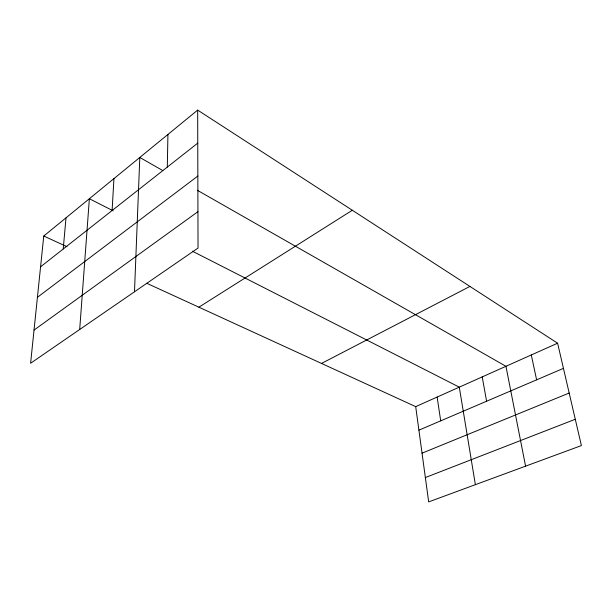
<?xml version="1.0" encoding="UTF-8"?>
<svg xmlns="http://www.w3.org/2000/svg" width="612" height="612" viewBox="0 0 612 612"><rect width="100%" height="100%" fill="white"/><g stroke="black" fill="none" stroke-linecap="round" stroke-linejoin="round"><path stroke-width="0.92" d="M167.298 167.091L167.933 134.441M134.487 291.786L139.804 157.452L162.8 170.572M112.103 210.528L113.939 178.62M79.69 329.486L89.367 198.724L113.159 210.834M63.227 249L66.004 217.834M197.676 110.106L43.758 236.041L30.6 363.26L198.028 248.074L197.676 110.106L557.601 343.21L581.4 445.574L428.675 501.894L415.701 406.636L146.658 283.234M40.576 266.824L197.76 143.116M37.424 297.325L197.844 176.049M34.035 330.082L197.936 211.691M198.885 307.186L352.313 210.253M321.522 363.436L469.917 286.424M415.701 406.636L557.601 343.21M418.906 430.167L563.445 368.37M422.043 453.163L569.183 393.042M425.363 477.544L575.288 419.274M43.758 236.041L66.968 246.682M192.398 251.203L459.291 387.159L475.379 484.673M197.286 190.24L505.948 366.297L525.578 466.16M531.293 354.968L536.617 379.838M482.218 376.908L486.601 401.22M437.129 397.058L440.709 420.842"/></g></svg>
